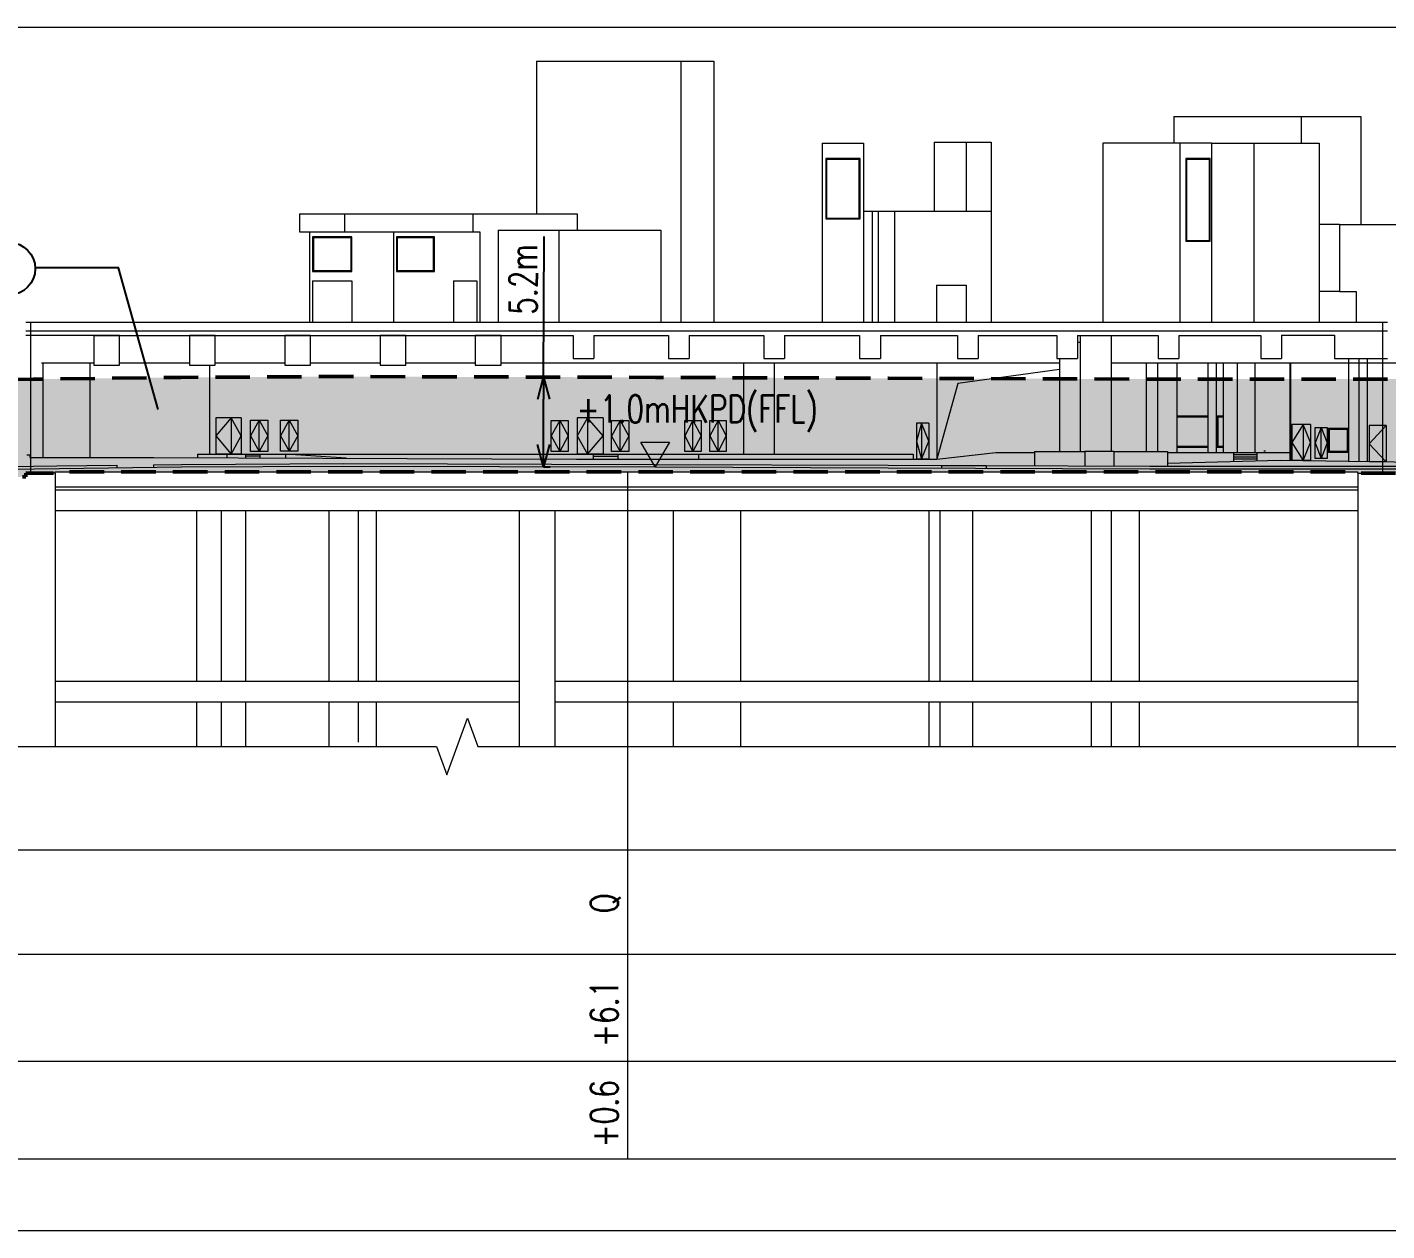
# Model space of a CAD drawing. Header units: millimetres. Extents: x 829698 to 839067, y 817400 to 823544.
# Drawn here: x 834785.7 to 835180.1, y 818880.8 to 819230.1 of the extents above; entities that cross this region are included whole.
import ezdxf
from ezdxf.enums import TextEntityAlignment as Align

# ---------------------------------------------------------------- set-up
doc = ezdxf.new("R2010")
doc.units = ezdxf.units.MM
doc.linetypes.add('DASHED2', pattern=[0.375, 0.25, -0.125])
for name, color, linetype, lineweight in [('01-feature', 8, 'Continuous', 13), ('01-occup', 7, 'DASHED2', 50), ('01-txt', 7, 'Continuous', 20)]:
    doc.layers.add(name, color=color, linetype=linetype, lineweight=lineweight)
doc.layers.add('01-hatch', color=7, linetype='Continuous', lineweight=0, true_color=0xa8def7)
doc.layers.add('viewport', color=2, linetype='Continuous', lineweight=20, plot=False)
doc.styles.add('ROMANS', font='romans.shx', dxfattribs={"width": 0.75})
doc.styles.get("Standard").update_dxf_attribs({"font": 'arial.ttf'})
doc.dimstyles.new('ISO-25', dxfattribs={"dimtxt": 2.5, "dimasz": 2.5, "dimexe": 1.25, "dimexo": 0.625, "dimtad": 1, "dimtxsty": 'Standard', "dimcen": 2.5, "dimadec": 0, "dimazin": 0, "dimtfac": 1, "dimtmove": 0, "dimatfit": 3, "dimfxl": 1, "dimarcsym": 0})
pattern_1 = [(0, (-81.961, 332.4166), (0, 6.985), [5.08, -1.905]), (90, (-81.961, 332.4166), (-6.985, 4e-16), [5.08, -1.905])]
pattern_2 = [(0, (0, 0), (0, 6.985), [5.08, -1.905]), (90, (0, 0), (-6.985, 4e-16), [5.08, -1.905])]

# ---------------------------------------------------------------- blocks, each defined once
blk = doc.blocks.new('_Open30')
at = {"color": 0, "linetype": 'ByBlock', "lineweight": -2}
for p, q in [((-1, 0.268), (0, 0)), ((0, 0), (-1, -0.268)), ((0, 0), (-1, 0))]:
    blk.add_line(p, q, dxfattribs=at)
blk = doc.blocks.new('*D51')
at = {"layer": '01-txt', "color": 0, "lineweight": -2, "transparency": 16777216}
for p, q in [((834935.53, 819128.53), (834935.64, 819169.31)), ((834935.53, 819128.53), (834937.53, 819128.52)), ((834935.47, 819108.93), (834935.51, 819122.13)), ((834935.45, 819102.53), (834937.45, 819102.52))]:
    blk.add_line(p, q, dxfattribs=at)
at = {"layer": 'Defpoints', "color": 0, "transparency": 16777216}
for p in [(834934.01, 819128.53), (834935.53, 819128.53), (834933.93, 819102.53)]:
    blk.add_point(p, dxfattribs=at)
at = {"layer": '01-txt', "color": 0, "lineweight": -2, "transparency": 16777216, "xscale": 6.4, "yscale": 6.4, "zscale": 6.4}
for p, rotation in [((834935.53, 819128.53), 89.84146526405877), ((834935.45, 819102.53), 269.8414652640588)]:
    blk.add_blockref('_Open30', p, dxfattribs=dict(at, rotation=rotation))
at = {"layer": '01-txt', "color": 0, "lineweight": 20, "transparency": 16777216, "insert": (834929.6, 819156.89), "char_height": 8, "attachment_point": 5, "rotation": 89.8415, "style": 'ROMANS'}
blk.add_mtext('5.2m', dxfattribs=at)

msp = doc.modelspace()

# ---------------------------------------------------------------- hatches: boundary and pattern name
at = {"layer": '01-hatch', "ltscale": 4}
h = msp.add_hatch(color=256, dxfattribs=at)
h.dxf.hatch_style = 1
h.paths.add_polyline_path([(835315.366, 819129.991), (835315.366, 819121.187), (835331.869, 819121.187), (835331.869, 819100.687), (835171.713, 819100.687), (835171.713, 819101.012), (834793.779, 819101.012), (834793.779, 819100.687), (834785.31, 819100.687), (834785.31, 819099.617), (834521.994, 819093.687), (834486.438, 819093.687), (834486.438, 819121.687), (834505.738, 819121.687), (834533.47, 819121.935), (834545.124, 819122.18), (834563.468, 819122.677), (834580.227, 819123.176), (834597.463, 819123.676), (834614.3, 819124.174), (834628.442, 819124.671), (834642.47, 819125.173), (834659.174, 819125.676), (834676.054, 819126.179), (834700.183, 819126.683), (834731.796, 819127.184), (834747.215, 819127.434), (834765.552, 819127.685), (834787.49, 819127.936), (834809.005, 819128.186), (834830.279, 819128.436), (834877.526, 819128.687), (834967.983, 819128.437), (835035.599, 819128.187), (835111.386, 819127.937), (835204.808, 819127.937), (835235.144, 819128.186), (835259.341, 819128.436), (835288.621, 819128.682)])
at = {"layer": '01-txt', "ltscale": 4}
h = msp.add_hatch(dxfattribs=at)
h.set_pattern_fill('ANGLE', color=256)
h.set_pattern_definition(pattern_1)
h.paths.add_polyline_path([(835144.663, 819106.687), (835146.742, 819110.287), (835142.585, 819110.287)])
h = msp.add_hatch(dxfattribs=at)
h.set_pattern_fill('ANGLE', color=256)
h.set_pattern_definition(pattern_1)
h.paths.add_polyline_path([(834809.307, 819102.187), (834811.386, 819105.787), (834807.229, 819105.787)])
h = msp.add_hatch(dxfattribs=at)
h.set_pattern_fill('ANGLE', color=256)
h.set_pattern_definition(pattern_2)
h.paths.add_polyline_path([(834810.17, 818932.646), (834810.586, 818933.366), (834809.754, 818933.366)])
h = msp.add_hatch(dxfattribs=at)
h.set_pattern_fill('ANGLE', color=256)
h.set_pattern_definition(pattern_2)
h.paths.add_polyline_path([(834953.748, 818933.484), (834953.332, 818932.764), (834954.164, 818932.764)])
h = msp.add_hatch(dxfattribs=at)
h.set_pattern_fill('ANGLE', color=256)
h.set_pattern_definition(pattern_2)
h.paths.add_polyline_path([(834967.473, 818933.996), (834967.888, 818934.716), (834967.057, 818934.716)])
h.paths.add_polyline_path([(834980.831, 818934.5), (834980.416, 818933.78), (834981.247, 818933.78)])
h = msp.add_hatch(dxfattribs=at)
h.set_pattern_fill('ANGLE', color=256)
h.set_pattern_definition(pattern_2)
h.paths.add_polyline_path([(834786.269, 818932.121), (834785.853, 818931.401), (834786.685, 818931.401)])
h.paths.add_polyline_path([(834788.421, 818932.171), (834788.837, 818932.891), (834788.006, 818932.891)])
h.paths.add_polyline_path([(834790.445, 818932.221), (834790.03, 818931.501), (834790.861, 818931.501)])
h = msp.add_hatch(dxfattribs=at)
h.set_pattern_fill('ANGLE', color=256)
h.set_pattern_definition(pattern_2)
h.paths.add_polyline_path([(834797.619, 818932.346), (834798.035, 818933.066), (834797.203, 818933.066)])
h.paths.add_polyline_path([(834802.758, 818932.396), (834803.173, 818933.116), (834802.342, 818933.116)])
h = msp.add_hatch(dxfattribs=at)
h.set_pattern_fill('ANGLE', color=256)
h.set_pattern_definition(pattern_2)
h.paths.add_polyline_path([(834920.183, 818932.646), (834919.767, 818931.926), (834920.599, 818931.926)])
h = msp.add_hatch(dxfattribs=at)
h.set_pattern_fill('ANGLE', color=256)
h.set_pattern_definition(pattern_2)
h.paths.add_polyline_path([(834939.85, 818932.996), (834939.434, 818932.276), (834940.266, 818932.276)])

# ---------------------------------------------------------------- linework, layer by layer
at = {"layer": '01-feature'}
for p, q in [((834933.43, 819220.187), (834984.888, 819220.187)), ((834933.43, 819220.187), (834933.43, 819175.937)), ((834975.324, 819220.187), (834975.324, 819144.437)), ((834984.888, 819220.187), (834984.888, 819144.437)), ((835118.336, 819204.187), (835172.549, 819204.187)), ((835118.336, 819204.187), (835118.336, 819196.437)), ((835155.283, 819204.187), (835155.283, 819196.437)), ((835172.549, 819204.187), (835172.549, 819172.837)), ((835016.342, 819196.437), (835028.342, 819196.437)), ((835016.342, 819196.437), (835016.342, 819144.437)), ((835028.342, 819196.437), (835028.342, 819144.437)), ((835048.836, 819196.687), (835058.086, 819196.687)), ((835048.836, 819196.687), (835048.836, 819176.687)), ((835058.086, 819196.687), (835065.342, 819196.687)), ((835058.086, 819196.687), (835058.086, 819176.687)), ((835065.342, 819196.687), (835065.342, 819144.437)), ((835097.729, 819196.437), (835097.729, 819144.437)), ((835129.271, 819196.437), (835097.729, 819196.437)), ((835120.09, 819196.437), (835120.09, 819144.437)), ((835129.271, 819196.437), (835160.489, 819196.437)), ((835129.271, 819196.437), (835129.271, 819144.437)), ((835141.538, 819196.437), (835141.538, 819144.437)), ((835160.489, 819196.437), (835160.489, 819144.437)), ((834864.69, 819175.937), (834914.998, 819175.937)), ((834864.69, 819175.937), (834864.69, 819170.687)), ((834877.779, 819175.937), (834877.779, 819170.687)), ((834914.998, 819175.937), (834914.998, 819170.687)), ((834914.998, 819175.937), (834945.246, 819175.937)), ((834945.246, 819175.937), (834945.246, 819171.187)), ((835028.342, 819176.687), (835037.272, 819176.687)), ((835030.86, 819176.687), (835030.86, 819144.437)), ((835030.86, 819176.687), (835030.86, 819144.437)), ((835032.587, 819176.687), (835032.587, 819144.437)), ((835037.272, 819176.687), (835065.342, 819176.687)), ((835037.272, 819176.687), (835037.272, 819144.437)), ((834864.69, 819170.687), (834914.998, 819170.687)), ((834867.579, 819170.687), (834867.579, 819144.437)), ((834891.929, 819170.687), (834891.929, 819144.437)), ((834914.998, 819170.687), (834917.016, 819170.687)), ((834917.016, 819170.687), (834917.016, 819144.437)), ((834922.333, 819171.187), (834969.514, 819171.187)), ((834922.333, 819171.187), (834922.333, 819144.437)), ((834939.976, 819171.187), (834939.976, 819144.437)), ((834969.514, 819171.187), (834969.514, 819144.437)), ((835166.403, 819172.837), (835160.489, 819172.837)), ((835166.403, 819172.837), (835166.403, 819153.337)), ((835166.403, 819172.837), (835183.065, 819172.837)), ((834868.494, 819156.437), (834879.928, 819156.437)), ((834868.494, 819156.437), (834868.494, 819144.437)), ((834879.928, 819156.437), (834879.928, 819144.437)), ((834909.339, 819156.437), (834909.339, 819144.437)), ((834909.339, 819156.437), (834916.139, 819156.437)), ((834916.139, 819156.437), (834916.139, 819144.437)), ((835049.472, 819155.187), (835058.092, 819155.187)), ((835049.472, 819155.187), (835049.472, 819144.437)), ((835058.092, 819155.187), (835058.092, 819144.437)), ((835166.403, 819153.337), (835160.489, 819153.337)), ((835166.403, 819153.337), (835171.207, 819153.337)), ((835171.207, 819153.337), (835171.207, 819144.437)), ((834785.31, 819144.437), (834786.707, 819144.437)), ((834786.56, 819144.437), (835178.888, 819144.437)), ((834786.707, 819144.437), (834786.707, 819100.687)), ((835178.888, 819144.437), (835180.285, 819144.437)), ((835178.888, 819144.437), (835178.888, 819100.687)), ((834785.31, 819141.937), (835180.285, 819141.937)), ((834785.31, 819140.687), (834805.009, 819140.687)), ((834805.009, 819140.562), (834805.009, 819140.687)), ((834805.009, 819140.562), (834944.091, 819140.562)), ((834944.091, 819140.562), (834944.091, 819133.937)), ((834950.092, 819140.562), (834971.733, 819140.562)), ((834950.092, 819140.562), (834950.092, 819133.937)), ((834971.733, 819140.562), (834971.733, 819133.937)), ((834977.733, 819140.562), (834999.374, 819140.562)), ((834977.733, 819140.562), (834977.733, 819133.937)), ((834999.374, 819140.562), (834999.374, 819133.937)), ((835005.374, 819140.562), (835010.268, 819140.562)), ((835005.374, 819140.562), (835027.163, 819140.562)), ((835005.374, 819140.562), (835005.374, 819133.937)), ((835027.163, 819140.562), (835027.163, 819133.937)), ((835033.204, 819140.562), (835055.546, 819140.562)), ((835033.204, 819140.562), (835033.204, 819133.937)), ((835055.546, 819140.562), (835055.546, 819133.937)), ((835061.584, 819140.562), (835084.43, 819140.562)), ((835061.584, 819140.562), (835061.584, 819133.937)), ((835084.43, 819140.562), (835084.43, 819133.937)), ((835090.433, 819140.562), (835113.781, 819140.562)), ((835090.433, 819140.562), (835090.433, 819133.937)), ((835090.433, 819138.687), (835091.155, 819138.687)), ((835091.155, 819140.562), (835091.155, 819106.937)), ((835100.155, 819140.562), (835100.155, 819106.937)), ((835113.781, 819140.562), (835113.781, 819133.937)), ((835119.791, 819140.562), (835143.551, 819140.562)), ((835119.791, 819140.562), (835119.791, 819133.937)), ((835143.551, 819140.562), (835143.551, 819133.937)), ((835149.561, 819140.687), (835164.963, 819140.687)), ((835149.561, 819140.687), (835149.561, 819133.937)), ((835164.963, 819140.687), (835164.963, 819133.937)), ((834789.817, 819132.687), (834805.009, 819132.687)), ((834790.225, 819132.687), (834790.225, 819105.187)), ((834803.907, 819132.687), (834803.907, 819105.187)), ((834812.51, 819132.687), (834832.775, 819132.687)), ((834838.614, 819131.937), (834838.614, 819106.187)), ((834840.276, 819132.687), (834860.417, 819132.687)), ((834867.917, 819132.687), (834888.058, 819132.687)), ((834895.559, 819132.687), (834915.7, 819132.687)), ((834923.2, 819132.687), (835085.182, 819132.687)), ((834944.091, 819133.937), (834950.092, 819133.937)), ((834971.733, 819133.937), (834977.733, 819133.937)), ((834993.462, 819132.687), (834993.462, 819106.187)), ((834999.374, 819133.937), (835005.374, 819133.937)), ((835002.357, 819132.687), (835002.357, 819106.187)), ((835027.163, 819133.937), (835033.204, 819133.937)), ((835049.593, 819132.687), (835049.593, 819104.687)), ((835055.546, 819133.937), (835061.584, 819133.937)), ((835084.43, 819133.937), (835090.433, 819133.937)), ((835085.182, 819133.937), (835085.182, 819106.937)), ((835100.155, 819132.687), (835193.243, 819132.687)), ((835110.269, 819132.687), (835110.269, 819106.937)), ((835113.58, 819132.687), (835113.58, 819106.937)), ((835113.781, 819133.937), (835119.791, 819133.937)), ((835119.167, 819132.687), (835119.167, 819106.687)), ((835128.212, 819132.687), (835128.212, 819106.687)), ((835130.591, 819132.687), (835130.591, 819106.687)), ((835132.662, 819132.687), (835132.662, 819106.687)), ((835136.713, 819132.687), (835136.713, 819106.687)), ((835141.795, 819132.687), (835141.795, 819106.687)), ((835143.551, 819133.937), (835149.561, 819133.937)), ((835152.017, 819132.687), (835152.017, 819104.292)), ((835152.301, 819104.288), (835152.301, 819132.687)), ((835164.963, 819133.937), (835180.285, 819133.937)), ((835168.953, 819133.937), (835168.953, 819104.025)), ((835171.991, 819133.937), (835171.991, 819103.977)), ((835174.451, 819133.937), (835174.451, 819103.977)), ((834840.405, 819116.687), (834840.405, 819106.187)), ((834847.795, 819116.687), (834840.405, 819116.687)), ((834844.838, 819116.687), (834844.838, 819106.187)), ((834847.795, 819116.687), (834847.795, 819106.187)), ((834852.995, 819106.978), (834852.995, 819115.978)), ((834861.703, 819107.024), (834861.703, 819116.024)), ((834940.174, 819106.945), (834940.174, 819115.945)), ((834952.789, 819116.687), (834945.281, 819116.687)), ((834945.281, 819116.687), (834945.281, 819106.187)), ((834948.282, 819116.687), (834948.282, 819106.187)), ((834952.789, 819116.687), (834952.789, 819106.187)), ((834957.705, 819106.91), (834957.705, 819115.91)), ((834978.846, 819106.937), (834978.846, 819115.937)), ((834986.107, 819106.937), (834986.107, 819115.937)), ((835047.299, 819115.187), (835043.641, 819115.187)), ((835043.641, 819115.187), (835043.641, 819104.687)), ((835045.104, 819115.187), (835045.104, 819104.687)), ((835047.299, 819115.187), (835047.299, 819104.687)), ((835158.01, 819114.783), (835152.585, 819114.783)), ((835152.585, 819114.783), (835152.585, 819104.283)), ((835155.816, 819114.783), (835155.816, 819104.283)), ((835158.01, 819114.783), (835158.01, 819104.283)), ((835161.082, 819104.917), (835161.082, 819113.917)), ((835179.933, 819114.429), (835175.025, 819114.429)), ((835175.025, 819114.429), (835175.025, 819103.929)), ((835179.933, 819114.429), (835179.933, 819103.929)), ((835077.95, 819106.937), (835092.481, 819106.937)), ((835077.95, 819106.937), (835077.95, 819102.797)), ((835092.481, 819106.937), (835092.481, 819102.749)), ((835100.89, 819106.937), (835092.481, 819106.937)), ((835100.89, 819106.937), (835100.89, 819102.722)), ((835100.89, 819106.937), (835116.497, 819106.937)), ((835116.497, 819106.937), (835116.497, 819102.687)), ((834785.57, 819105.937), (834786.438, 819105.937)), ((834786.438, 819105.937), (834786.438, 819105.187)), ((834786.438, 819105.187), (834822.327, 819105.187)), ((834822.327, 819105.187), (834945.069, 819104.687)), ((834822.327, 819103.091), (834822.327, 819102.341)), ((834835.14, 819106.187), (834860.682, 819106.187)), ((834835.14, 819106.187), (834835.14, 819105.135)), ((834847.795, 819106.187), (834840.405, 819106.187)), ((834843.616, 819106.187), (834843.616, 819105.101)), ((834849.022, 819106.187), (834849.022, 819105.079)), ((834849.022, 819105.633), (834853.184, 819105.633)), ((834853.184, 819106.187), (834853.184, 819105.062)), ((834860.682, 819106.187), (835042.713, 819106.187)), ((834860.682, 819106.187), (834860.682, 819105.031)), ((834878.196, 819104.96), (834860.682, 819106.187)), ((834945.069, 819104.687), (835049.593, 819104.687)), ((834952.789, 819106.187), (834945.281, 819106.187)), ((834949.901, 819106.187), (834949.901, 819104.687)), ((834957.028, 819105.437), (834949.901, 819105.437)), ((834957.028, 819106.187), (834957.028, 819104.687)), ((834980.417, 819106.187), (834980.417, 819104.687)), ((835042.713, 819106.187), (835042.713, 819104.687)), ((835047.299, 819104.687), (835043.641, 819104.687)), ((835049.593, 819104.687), (835066.716, 819106.687)), ((835066.716, 819106.687), (835077.95, 819106.687)), ((835116.497, 819106.687), (835152.017, 819106.687)), ((835149.171, 819104.337), (835116.497, 819103.464)), ((835135.592, 819106.687), (835135.592, 819103.974)), ((835135.592, 819106.055), (835142.409, 819106.055)), ((835135.592, 819105.422), (835142.409, 819105.422)), ((835135.592, 819104.789), (835142.409, 819104.789)), ((835142.409, 819106.687), (835142.409, 819104.157)), ((835206.203, 819103.437), (835149.171, 819104.337)), ((835158.01, 819104.283), (835152.585, 819104.283)), ((835179.933, 819103.929), (835175.025, 819103.929)), ((834793.779, 819100.687), (834785.31, 819100.687)), ((834793.779, 819101.012), (835171.713, 819101.012)), ((834793.779, 819100.687), (834793.779, 819101.012)), ((834793.779, 819100.687), (834793.779, 819021.325)), ((835051.027, 819102.136), (835051.027, 819102.886)), ((835051.027, 819102.886), (835063.87, 819102.844)), ((835063.87, 819102.844), (835063.87, 819102.094)), ((835171.713, 819100.687), (835171.713, 819101.012)), ((835171.713, 819100.687), (835180.285, 819100.687)), ((835171.713, 819100.687), (835171.713, 819021.325)), ((834793.779, 819096.637), (834938.771, 819096.637)), ((834938.771, 819095.687), (834793.779, 819095.687)), ((834928.47, 819096.637), (835171.713, 819096.637)), ((835171.713, 819095.687), (834938.771, 819095.687)), ((834938.771, 819089.687), (834793.779, 819089.687)), ((834834.85, 819089.687), (834834.85, 819040.187)), ((834841.96, 819089.687), (834841.96, 819040.187)), ((834848.996, 819089.687), (834848.996, 819040.187)), ((834873.189, 819089.687), (834873.189, 819040.187)), ((834881.736, 819089.687), (834881.736, 819040.187)), ((834886.934, 819089.687), (834886.934, 819040.187)), ((835171.713, 819089.687), (834938.771, 819089.687)), ((834973.051, 819089.687), (834973.051, 819040.187)), ((834992.672, 819089.687), (834992.672, 819040.187)), ((835047.241, 819089.687), (835047.241, 819040.187)), ((835050.453, 819089.687), (835050.453, 819040.187)), ((835059.928, 819089.687), (835059.928, 819040.187)), ((835094.32, 819089.687), (835094.32, 819040.187)), ((835100.125, 819089.687), (835100.125, 819040.187)), ((835108.271, 819089.687), (835108.271, 819040.187)), ((834928.47, 819040.187), (834793.779, 819040.187)), ((835171.713, 819040.187), (834938.771, 819040.187)), ((834928.47, 819034.187), (834793.779, 819034.187)), ((834834.85, 819034.187), (834834.85, 819021.325)), ((834841.96, 819034.187), (834841.96, 819021.325)), ((834848.996, 819034.187), (834848.996, 819021.325)), ((834873.189, 819034.187), (834873.189, 819021.325)), ((834881.736, 819034.187), (834881.736, 819022.568)), ((834886.934, 819034.187), (834886.934, 819021.325)), ((835171.713, 819034.187), (834938.771, 819034.187)), ((834973.051, 819034.187), (834973.051, 819021.325)), ((834992.672, 819034.187), (834992.672, 819021.325)), ((835047.241, 819034.187), (835047.241, 819021.325)), ((835050.453, 819034.187), (835050.453, 819021.325)), ((835059.928, 819034.187), (835059.928, 819021.325)), ((835094.32, 819034.187), (835094.32, 819021.325)), ((835100.125, 819034.187), (835100.125, 819021.325)), ((835108.271, 819034.187), (835108.271, 819021.325))]:
    msp.add_line(p, q, dxfattribs=at)
for points in [[(835017.342, 819174.437), (835027.342, 819174.437), (835027.342, 819191.937), (835017.342, 819191.937), (835017.342, 819174.437)], [(835121.769, 819167.937), (835128.906, 819167.937), (835128.906, 819191.937), (835121.769, 819191.937), (835121.769, 819167.937)], [(834868.494, 819159.187), (834879.928, 819159.187), (834879.928, 819169.187), (834868.494, 819169.187), (834868.494, 819159.187)], [(834892.815, 819159.187), (834903.847, 819159.187), (834903.847, 819169.187), (834892.815, 819169.187), (834892.815, 819159.187)], [(835085.182, 819130.681), (835055.7, 819126.661), (835049.593, 819104.687)], [(834844.838, 819116.687), (834840.405, 819111.437), (834844.838, 819106.187), (834847.795, 819111.437), (834844.838, 819116.687)], [(834852.995, 819115.978), (834850.491, 819111.478), (834852.995, 819106.978)], [(834852.995, 819115.978), (834855.499, 819111.478), (834852.995, 819106.978)], [(834861.703, 819116.024), (834859.199, 819111.524), (834861.703, 819107.024)], [(834861.703, 819116.024), (834864.207, 819111.524), (834861.703, 819107.024)], [(834940.174, 819115.945), (834937.674, 819111.445), (834940.174, 819106.945)], [(834940.174, 819115.945), (834942.674, 819111.445), (834940.174, 819106.945)], [(834948.282, 819116.687), (834945.281, 819111.437), (834948.282, 819106.187), (834952.789, 819111.437), (834948.282, 819116.687)], [(834957.705, 819115.91), (834955.205, 819111.41), (834957.705, 819106.91)], [(834957.705, 819115.91), (834960.217, 819111.41), (834957.705, 819106.91)], [(834978.846, 819115.937), (834976.488, 819111.437), (834978.846, 819106.937)], [(834978.846, 819115.937), (834981.205, 819111.437), (834978.846, 819106.937)], [(834986.107, 819115.937), (834983.749, 819111.437), (834986.107, 819106.937)], [(834986.107, 819115.937), (834988.466, 819111.437), (834986.107, 819106.937)], [(835045.104, 819115.187), (835043.641, 819109.937), (835045.104, 819104.687), (835047.299, 819109.937), (835045.104, 819115.187)], [(835128.212, 819117.187), (835119.167, 819117.187)], [(835128.212, 819116.937), (835119.167, 819116.937), (835119.167, 819108.437), (835128.212, 819108.437)], [(835132.662, 819117.187), (835130.833, 819117.187), (835130.833, 819108.187), (835132.662, 819108.187)], [(835132.662, 819116.937), (835131.083, 819116.937), (835131.083, 819108.437), (835132.662, 819108.437)], [(835155.816, 819114.783), (835152.585, 819109.533), (835155.816, 819104.283), (835158.01, 819109.533), (835155.816, 819114.783)], [(835161.082, 819113.917), (835159.353, 819109.417), (835161.082, 819104.917)], [(835161.082, 819113.917), (835162.811, 819109.417), (835161.082, 819104.917)], [(835179.933, 819114.429), (835175.025, 819109.179), (835179.933, 819103.929)], [(835119.167, 819108.187), (835128.212, 819108.187)], [(834765.878, 819101.687), (834787.786, 819101.937), (834809.307, 819102.187), (834830.502, 819102.437), (834877.56, 819102.687), (834967.911, 819102.437), (835035.503, 819102.187), (835111.343, 819101.937), (835204.914, 819101.937), (835235.385, 819102.187), (835259.585, 819102.437), (835289.366, 819102.687), (835294.474, 819102.937), (835299.46, 819103.187), (835304.456, 819103.437), (835309.469, 819103.687), (835314.901, 819103.937), (835320.852, 819104.187), (835326.878, 819104.437)], [(834773.867, 819102.529), (834794.285, 819102.763), (834811.686, 819102.965), (834811.686, 819102.215)], [(834822.327, 819103.091), (834830.495, 819103.187), (834877.559, 819103.437), (834967.913, 819103.187), (835035.505, 819102.937), (835051.027, 819102.886)], [(835063.87, 819102.844), (835111.344, 819102.687), (835204.911, 819102.687), (835235.378, 819102.937), (835259.578, 819103.187), (835289.344, 819103.437), (835294.437, 819103.686), (835299.422, 819103.936), (835304.419, 819104.186), (835309.433, 819104.436), (835314.868, 819104.687), (835320.821, 819104.937), (835320.836, 819104.937)], [(834928.47, 819089.687), (834928.47, 819021.325)], [(834938.771, 819089.687), (834938.771, 819021.325)], [(834380.271, 819021.325), (834904.445, 819021.325), (834907.445, 819013.083), (834913.445, 819029.568), (834916.445, 819021.325), (835324.578, 819021.325)]]:
    msp.add_lwpolyline(points, dxfattribs=at)
for points in [[(835017.592, 819174.687), (835027.092, 819174.687), (835027.092, 819191.687), (835017.592, 819191.687)], [(835122.019, 819168.187), (835128.656, 819168.187), (835128.656, 819191.687), (835122.019, 819191.687)], [(834868.744, 819159.437), (834879.678, 819159.437), (834879.678, 819168.937), (834868.744, 819168.937)], [(834893.065, 819159.437), (834903.597, 819159.437), (834903.597, 819168.937), (834893.065, 819168.937)], [(834805.009, 819131.937), (834812.51, 819131.937), (834812.51, 819140.562), (834805.009, 819140.562)], [(834832.775, 819131.937), (834840.276, 819131.937), (834840.276, 819140.562), (834832.775, 819140.562)], [(834860.417, 819131.937), (834867.917, 819131.937), (834867.917, 819140.562), (834860.417, 819140.562)], [(834888.058, 819131.937), (834895.559, 819131.937), (834895.559, 819140.562), (834888.058, 819140.562)], [(834915.7, 819131.937), (834923.2, 819131.937), (834923.2, 819140.562), (834915.7, 819140.562)], [(834850.491, 819106.978), (834850.491, 819115.978), (834855.499, 819115.978), (834855.499, 819106.978)], [(834859.199, 819107.024), (834859.199, 819116.024), (834864.207, 819116.024), (834864.207, 819107.024)], [(834937.674, 819106.945), (834937.674, 819115.945), (834942.674, 819115.945), (834942.674, 819106.945)], [(834955.205, 819106.91), (834955.205, 819115.91), (834960.217, 819115.91), (834960.217, 819106.91)], [(834976.488, 819106.937), (834976.488, 819115.937), (834981.205, 819115.937), (834981.205, 819106.937)], [(834983.749, 819106.937), (834983.749, 819115.937), (834988.466, 819115.937), (834988.466, 819106.937)], [(835159.353, 819104.917), (835159.353, 819113.917), (835162.811, 819113.917), (835162.811, 819104.917)], [(835168.878, 819106.687), (835163.235, 819106.687), (835163.235, 819113.687), (835168.878, 819113.687)], [(835168.628, 819106.937), (835163.485, 819106.937), (835163.485, 819113.437), (835168.628, 819113.437)]]:
    msp.add_lwpolyline(points, close=True, dxfattribs=at)
at = {"layer": '01-occup', "color": 7, "ltscale": 40, "flags": 128}
msp.add_lwpolyline([(835315.366, 819129.991), (835315.366, 819121.187), (835331.869, 819121.187), (835331.869, 819100.687), (835171.713, 819100.687), (835171.713, 819101.012), (834793.779, 819101.012), (834793.779, 819100.687), (834785.31, 819100.687), (834785.31, 819099.617), (834521.994, 819093.687), (834486.438, 819093.687), (834486.438, 819121.687), (834505.738, 819121.687), (834533.47, 819121.935), (834545.124, 819122.18), (834563.468, 819122.677), (834580.227, 819123.176), (834597.463, 819123.676), (834614.3, 819124.174), (834628.442, 819124.671), (834642.47, 819125.173), (834659.174, 819125.676), (834676.054, 819126.179), (834700.183, 819126.683), (834731.796, 819127.184), (834747.215, 819127.434), (834765.552, 819127.685), (834787.49, 819127.936), (834809.005, 819128.186), (834830.279, 819128.436), (834877.526, 819128.687), (834967.983, 819128.437), (835035.599, 819128.187), (835111.386, 819127.937), (835204.808, 819127.937), (835235.144, 819128.186), (835259.341, 819128.436), (835288.621, 819128.682)], close=True, dxfattribs=at)
at = {"layer": '01-txt', "ltscale": 4}
for p, q in [((834959.854, 819101.012), (834959.854, 818901.691)), ((834450.301, 818991.378), (835295.652, 818991.378)), ((834450.301, 818961.088), (835295.652, 818961.088)), ((834450.301, 818929.979), (835295.652, 818929.979)), ((834450.301, 818901.691), (835295.652, 818901.691))]:
    msp.add_line(p, q, dxfattribs=at)
at = {"layer": '01-txt', "lineweight": 25}
msp.add_lwpolyline([(834756.49, 819152.409, -0.9734554), (834756.897, 819167.559), (834780.488, 819167.559, -1), (834780.488, 819152.398), (834756.897, 819152.398, -0.0134508), (834756.49, 819152.409, -0.0134508)], format="xyb", dxfattribs=at)
msp.add_lwpolyline([(834823.695, 819119.098), (834812.233, 819160.182), (834788.065, 819160.182)], dxfattribs=at)
at = {"layer": '01-txt', "lineweight": 20}
msp.add_lwpolyline([(834967.911, 819102.437), (834963.754, 819109.637), (834972.068, 819109.637)], close=True, dxfattribs=at)
at = {"layer": 'viewport', "ltscale": 4}
msp.add_lwpolyline([(835392.691, 818880.785), (834268.234, 818880.785), (834268.234, 819230.063), (835392.691, 819230.063)], close=True, dxfattribs=at)

# ---------------------------------------------------------------- texts
at = {"layer": '01-txt', "style": 'ROMANS', "width": 0.75}
for s, p in [('Q', (834957.096, 818975.809)), ('+0.6', (834957.096, 818914.754))]:
    msp.add_text(s, height=8, rotation=90, dxfattribs=at).set_placement(p, align=Align.CENTER)
at = {"layer": '01-txt', "ltscale": 4, "style": 'ROMANS', "width": 0.75}
msp.add_text('+6.1', height=8, rotation=90, dxfattribs=at).set_placement((834957.096, 818943.866), align=Align.CENTER)
at = {"layer": '01-txt', "lineweight": 20, "insert": (834980.091, 819123.302), "char_height": 8, "attachment_point": 2, "style": 'ROMANS', "bg_fill": 1, "box_fill_scale": 1.1, "bg_fill_color": 256, "bg_fill_true_color": 11067127, "bg_fill_transparency": 0}
msp.add_mtext_dynamic_manual_height_columns('+1.0mHKPD(FFL)', width=55.95483, gutter_width=12.5, heights=[0], dxfattribs=at)

# ---------------------------------------------------------------- dimensions: what is measured, and where the dimension line sits
at = {"layer": '01-txt', "lineweight": 20}
dim = msp.add_linear_dim(base=(834935.525, 819128.527), p1=(834933.934, 819102.531), p2=(834934.006, 819128.531), angle=89.84147, text='5.2m', dimstyle='ISO-25', override={"dimtxt": 8, "dimasz": 6.4, "dimexe": 2, "dimexo": 2, "dimgap": 2, "dimlfac": -0.02, "dimtxsty": 'ROMANS', "dimblk1": 'Open30', "dimblk2": 'Open30', "dimsah": 1, "dimdle": 1, "dimfxl": 2, "dimfxlon": 1, "dimarcsym": 2}, dxfattribs=at)
dim.commit()
dim.dimension.update_dxf_attribs({"geometry": '*D51', "text_midpoint": (834935.604, 819156.877), "dimtype": 160})

doc.saveas('drawing.dxf')
